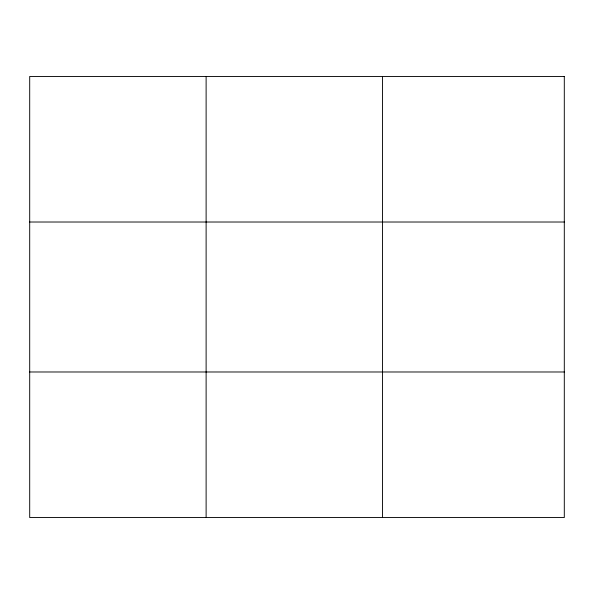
<?xml version="1.0" encoding="UTF-8"?>
<svg xmlns="http://www.w3.org/2000/svg" width="594" height="594" viewBox="0 0 594 594"><rect width="100%" height="100%" fill="white"/><g stroke="black" fill="none" stroke-linecap="round" stroke-linejoin="round"><path stroke-width="0.89" d="M206.118 76.448L206.118 517.552M382.536 76.448L382.536 517.552M29.7 222.015L564.3 222.015M29.7 371.985L564.3 371.985M564.3 76.448L564.3 517.552L29.7 517.552L29.7 76.448L564.3 76.448"/></g></svg>
